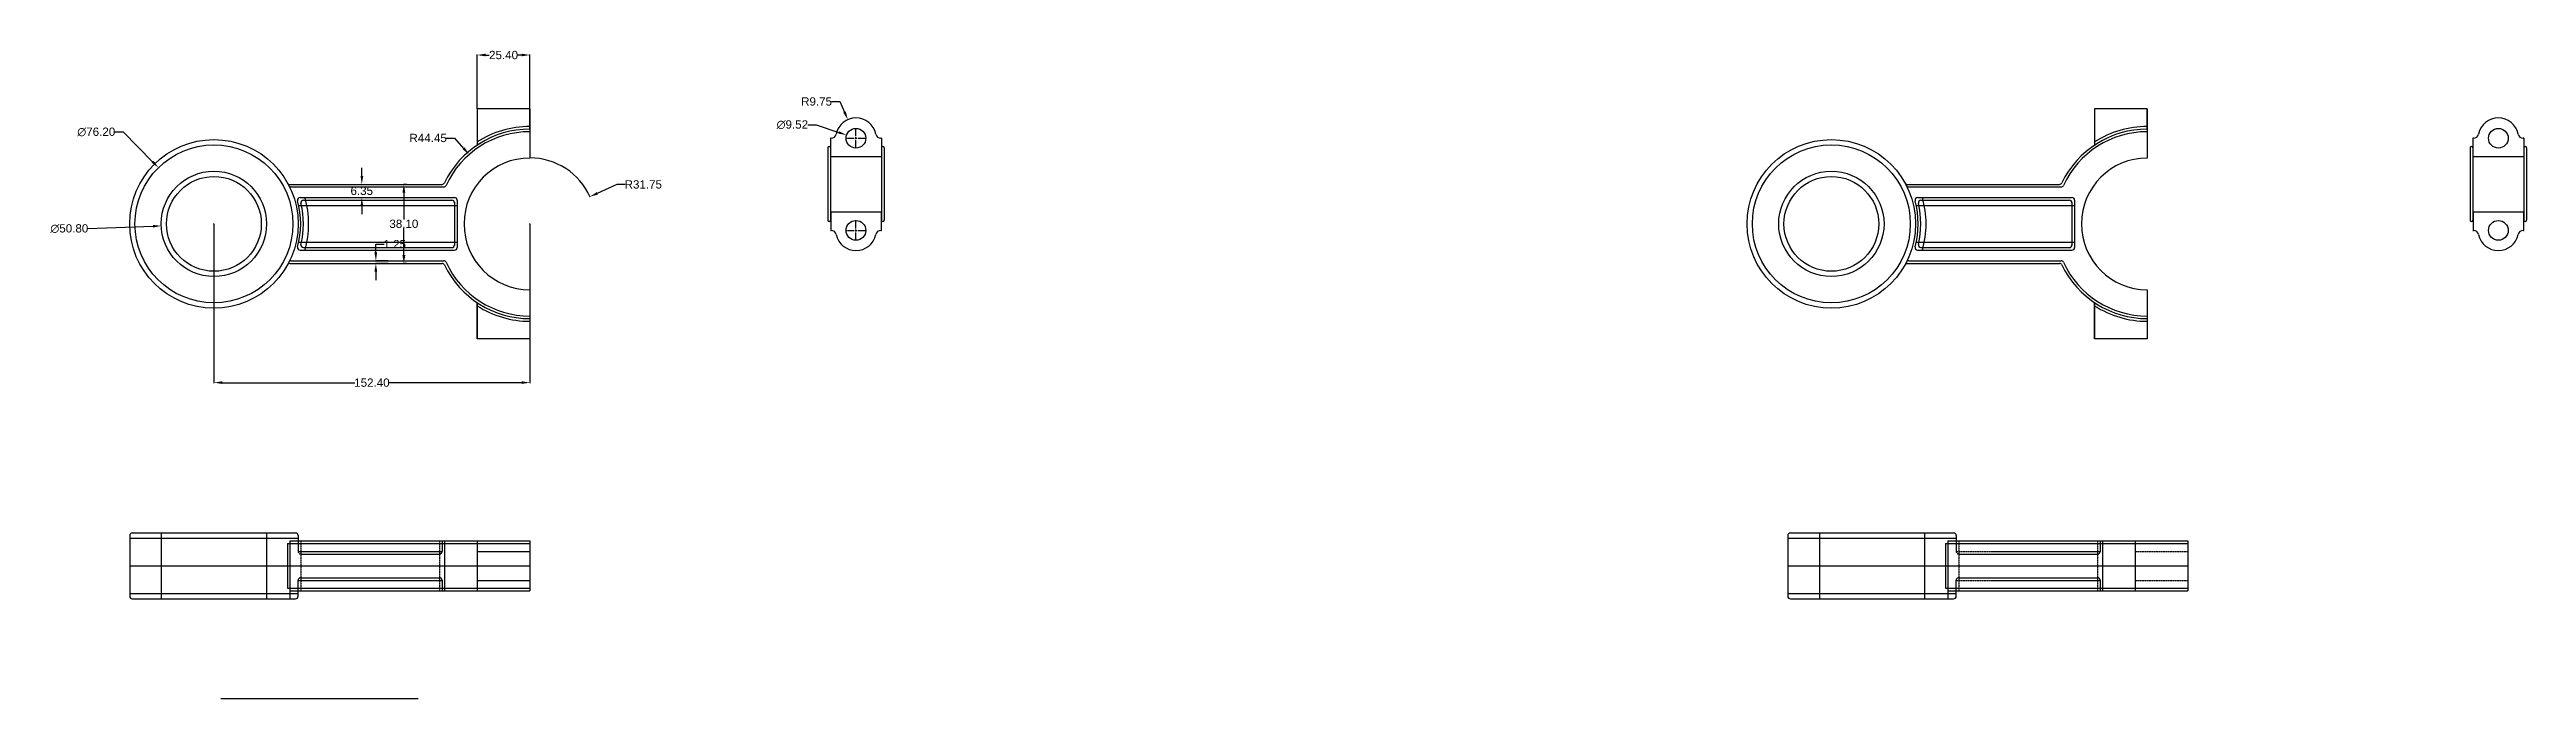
# Model space of a CAD drawing. Header units: millimetres. Extents: x 892 to 2087, y 231 to 543.
import ezdxf

# ---------------------------------------------------------------- set-up
doc = ezdxf.new("R2010")
doc.units = ezdxf.units.MM
doc.header["$MEASUREMENT"] = 0
doc.linetypes.add('CENTER2', pattern=[1.125, 0.75, -0.125, 0.125, -0.125])
doc.styles.get("Standard").update_dxf_attribs({"font": 'arial.ttf'})
doc.dimstyles.get("Standard").update_dxf_attribs({"dimtxt": 4, "dimasz": 4, "dimexe": 0.18, "dimexo": 0.0625, "dimgap": 0.09, "dimtad": 0, "dimtih": 1, "dimtoh": 1, "dimzin": 0, "dimdsep": 46, "dimtxsty": 'Standard', "dimcen": 0.09, "dimadec": 0, "dimazin": 0, "dimtfac": 1, "dimtofl": 0, "dimtmove": 0, "dimatfit": 3, "dimfxl": 1, "dimtolj": 1, "dimtzin": 0, "dimarcsym": 0})

# ---------------------------------------------------------------- blocks, each defined once
blk = doc.blocks.new('*D1')
at = {"color": 0, "lineweight": -2, "transparency": 16777216}
for p, q in [((1064.8, 478.4), (1063.2, 478.4)), ((1063.4, 474.4), (1063.4, 461.5)), ((1063.4, 444.3), (1063.4, 457.3)), ((1064.8, 440.3), (1063.2, 440.3))]:
    blk.add_line(p, q, dxfattribs=at)
at = {"color": 0, "transparency": 16777216}
for points in [[(1062.7, 474.4), (1064.1, 474.4), (1063.4, 478.4)], [(1062.7, 444.3), (1064.1, 444.3), (1063.4, 440.3)]]:
    blk.add_solid(points, dxfattribs=at)
at = {"layer": 'Defpoints', "color": 0, "transparency": 16777216}
for p in [(1064.9, 478.4), (1063.4, 440.3), (1064.9, 440.3)]:
    blk.add_point(p, dxfattribs=at)
at = {"color": 0, "transparency": 16777216, "insert": (1063.4, 459.4), "char_height": 4, "attachment_point": 5}
blk.add_mtext('\\A1;38.10', dxfattribs=at)
blk = doc.blocks.new('*D2')
at = {"color": 0, "lineweight": -2, "transparency": 16777216}
for p, q in [((1038.2, 478.4), (1043.3, 478.4)), ((1043.1, 482.4), (1043.1, 486.4)), ((1038.2, 472.1), (1043.3, 472.1)), ((1043.1, 468.1), (1043.1, 464.1))]:
    blk.add_line(p, q, dxfattribs=at)
at = {"color": 0, "transparency": 16777216}
for points in [[(1042.5, 482.4), (1043.8, 482.4), (1043.1, 478.4)], [(1042.5, 468.1), (1043.8, 468.1), (1043.1, 472.1)]]:
    blk.add_solid(points, dxfattribs=at)
at = {"layer": 'Defpoints', "color": 0, "transparency": 16777216}
for p in [(1038.1, 478.4), (1038.1, 472.1), (1043.1, 472.1)]:
    blk.add_point(p, dxfattribs=at)
at = {"color": 0, "transparency": 16777216, "insert": (1043.1, 475.3), "char_height": 4, "attachment_point": 5}
blk.add_mtext('\\A1;6.35', dxfattribs=at)
blk = doc.blocks.new('*D3')
at = {"color": 0, "lineweight": -2, "transparency": 16777216}
for p, q in [((1098.8, 514.9), (1098.8, 541)), ((1102.8, 540.8), (1104.6, 540.8)), ((1120.2, 540.8), (1118.3, 540.8)), ((1124.2, 514.9), (1124.2, 541))]:
    blk.add_line(p, q, dxfattribs=at)
at = {"color": 0, "transparency": 16777216}
for points in [[(1102.8, 541.5), (1102.8, 540.2), (1098.8, 540.8)], [(1120.2, 541.5), (1120.2, 540.2), (1124.2, 540.8)]]:
    blk.add_solid(points, dxfattribs=at)
at = {"layer": 'Defpoints', "color": 0, "transparency": 16777216}
for p in [(1124.2, 540.8), (1098.8, 514.8), (1124.2, 514.8)]:
    blk.add_point(p, dxfattribs=at)
at = {"color": 0, "transparency": 16777216, "insert": (1111.5, 540.8), "char_height": 4, "attachment_point": 5}
blk.add_mtext('\\A1;25.40', dxfattribs=at)
blk = doc.blocks.new('*D4')
at = {"color": 0, "lineweight": -2, "transparency": 16777216}
for p, q in [((971.8, 459.3), (971.8, 382.6)), ((1124.2, 459.3), (1124.2, 382.6)), ((975.8, 382.8), (1039.8, 382.8)), ((1120.2, 382.8), (1056.2, 382.8))]:
    blk.add_line(p, q, dxfattribs=at)
at = {"color": 0, "transparency": 16777216}
for points in [[(975.8, 383.5), (975.8, 382.2), (971.8, 382.8)], [(1120.2, 383.5), (1120.2, 382.2), (1124.2, 382.8)]]:
    blk.add_solid(points, dxfattribs=at)
at = {"layer": 'Defpoints', "color": 0, "transparency": 16777216}
for p in [(971.8, 459.4), (1124.2, 459.4), (1124.2, 382.8)]:
    blk.add_point(p, dxfattribs=at)
at = {"color": 0, "transparency": 16777216, "insert": (1048, 382.8), "char_height": 4, "attachment_point": 5}
blk.add_mtext('\\A1;152.40', dxfattribs=at)
blk = doc.blocks.new('*D5')
at = {"color": 0, "lineweight": -2, "transparency": 16777216}
for p, q in [((911, 457.1), (942.4, 458.3)), ((971.7, 459.4), (971.9, 459.4)), ((971.8, 459.3), (971.8, 459.5))]:
    blk.add_line(p, q, dxfattribs=at)
at = {"color": 0, "transparency": 16777216}
blk.add_solid([(942.4, 458.9), (942.4, 457.6), (946.4, 458.4)], dxfattribs=at)
at = {"layer": 'Defpoints', "color": 0, "transparency": 16777216}
for p in [(946.4, 458.4), (997.1, 460.4)]:
    blk.add_point(p, dxfattribs=at)
at = {"color": 0, "transparency": 16777216, "insert": (902, 457.1), "char_height": 4, "attachment_point": 5}
blk.add_mtext('\\A1;∅50.80', dxfattribs=at)
blk = doc.blocks.new('*D6')
at = {"color": 0, "lineweight": -2, "transparency": 16777216}
for p, q in [((924, 503.7), (928, 503.7)), ((928, 503.7), (942.2, 489.3)), ((971.7, 459.4), (971.9, 459.4)), ((971.8, 459.3), (971.8, 459.5))]:
    blk.add_line(p, q, dxfattribs=at)
at = {"color": 0, "transparency": 16777216}
blk.add_solid([(942.7, 489.8), (941.7, 488.9), (945, 486.5)], dxfattribs=at)
at = {"layer": 'Defpoints', "color": 0, "transparency": 16777216}
for p in [(945, 486.5), (998.5, 432.3)]:
    blk.add_point(p, dxfattribs=at)
at = {"color": 0, "transparency": 16777216, "insert": (915, 503.7), "char_height": 4, "attachment_point": 5}
blk.add_mtext('\\A1;∅76.20', dxfattribs=at)
blk = doc.blocks.new('*D7')
at = {"color": 0, "lineweight": -2, "transparency": 16777216}
for p, q in [((1049.9, 445.6), (1049.9, 449.6)), ((1049.9, 449.6), (1053.9, 449.6)), ((1055.8, 441.6), (1049.7, 441.6)), ((1055.8, 440.3), (1049.7, 440.3)), ((1049.9, 436.3), (1049.9, 432.3))]:
    blk.add_line(p, q, dxfattribs=at)
at = {"color": 0, "transparency": 16777216}
for points in [[(1049.2, 445.6), (1050.5, 445.6), (1049.9, 441.6)], [(1049.2, 436.3), (1050.5, 436.3), (1049.9, 440.3)]]:
    blk.add_solid(points, dxfattribs=at)
at = {"layer": 'Defpoints', "color": 0, "transparency": 16777216}
for p in [(1049.9, 441.6), (1055.9, 441.6), (1055.9, 440.3)]:
    blk.add_point(p, dxfattribs=at)
at = {"color": 0, "transparency": 16777216, "insert": (1059, 449.6), "char_height": 4, "attachment_point": 5}
blk.add_mtext('\\A1;1.25', dxfattribs=at)
blk = doc.blocks.new('*D8')
at = {"color": 0, "lineweight": -2, "transparency": 16777216}
for p, q in [((1166.1, 478.4), (1156.7, 474.1)), ((1170.1, 478.4), (1166.1, 478.4)), ((1124.1, 459.4), (1124.3, 459.4)), ((1124.2, 459.3), (1124.2, 459.5))]:
    blk.add_line(p, q, dxfattribs=at)
blk.add_arc((1124.2, 459.4), 31.8, 24.0156, 89.8872, dxfattribs=at)
at = {"color": 0, "transparency": 16777216}
blk.add_solid([(1156.5, 474.7), (1157, 473.5), (1153.1, 472.5)], dxfattribs=at)
at = {"layer": 'Defpoints', "color": 0, "transparency": 16777216}
for p in [(1153.1, 472.5), (1124.2, 459.4)]:
    blk.add_point(p, dxfattribs=at)
at = {"color": 0, "transparency": 16777216, "insert": (1178.9, 478.4), "char_height": 4, "attachment_point": 5}
blk.add_mtext('\\A1;R31.75', dxfattribs=at)
blk = doc.blocks.new('*D9')
at = {"color": 0, "lineweight": -2, "transparency": 16777216}
for p, q in [((1083.8, 500.8), (1087.8, 500.8)), ((1087.8, 500.8), (1092.2, 495.8)), ((1124.1, 459.4), (1124.3, 459.4)), ((1124.2, 459.3), (1124.2, 459.5))]:
    blk.add_line(p, q, dxfattribs=at)
at = {"color": 0, "transparency": 16777216}
blk.add_solid([(1092.7, 496.3), (1091.7, 495.4), (1094.9, 492.8)], dxfattribs=at)
at = {"layer": 'Defpoints', "color": 0, "transparency": 16777216}
for p in [(1094.9, 492.8), (1124.2, 459.4)]:
    blk.add_point(p, dxfattribs=at)
at = {"color": 0, "transparency": 16777216, "insert": (1075.1, 500.8), "char_height": 4, "attachment_point": 5}
blk.add_mtext('\\A1;R44.45', dxfattribs=at)
blk = doc.blocks.new('*U10')
at = {"color": 0, "linetype": 'CENTER2', "transparency": 16777216}
for p, q in [((-4.88, 0), (-0.952, 0)), ((0, 0.952), (0, 4.88)), ((0.952, 0), (4.88, 0)), ((0, -4.88), (0, -0.952))]:
    blk.add_line(p, q, dxfattribs=at)
at = {"color": 0, "linetype": 'Continuous', "transparency": 16777216}
for p, q in [((-0.476, 0), (0.476, 0)), ((0, -0.476), (0, 0.476))]:
    blk.add_line(p, q, dxfattribs=at)
blk = doc.blocks.new('*U11')
at = {"color": 0, "linetype": 'CENTER2', "transparency": 16777216}
for p, q in [((-4.88, 0), (-0.952, 0)), ((0, 0.952), (0, 4.88)), ((0.952, 0), (4.88, 0)), ((0, -4.88), (0, -0.952))]:
    blk.add_line(p, q, dxfattribs=at)
at = {"color": 0, "linetype": 'Continuous', "transparency": 16777216}
for p, q in [((-0.476, 0), (0.476, 0)), ((0, -0.476), (0, 0.476))]:
    blk.add_line(p, q, dxfattribs=at)
blk = doc.blocks.new('*D12')
at = {"color": 0, "linetype": 'Continuous', "lineweight": -2, "transparency": 16777216}
for p, q in [((1269.7, 518.4), (1273.7, 518.4)), ((1273.7, 518.4), (1276, 513.3)), ((1281.4, 500.7), (1281.6, 500.7)), ((1281.5, 500.6), (1281.5, 500.8))]:
    blk.add_line(p, q, dxfattribs=at)
at = {"color": 0, "linetype": 'Continuous', "transparency": 16777216}
blk.add_solid([(1276.6, 513.6), (1275.4, 513), (1277.6, 509.6)], dxfattribs=at)
at = {"layer": 'Defpoints', "color": 0, "linetype": 'Continuous', "transparency": 16777216}
for p in [(1277.6, 509.6), (1281.5, 500.7)]:
    blk.add_point(p, dxfattribs=at)
at = {"color": 0, "linetype": 'Continuous', "transparency": 16777216, "insert": (1262.5, 518.4), "char_height": 4, "attachment_point": 5}
blk.add_mtext('\\A1;R9.75', dxfattribs=at)
blk = doc.blocks.new('*D13')
at = {"color": 0, "linetype": 'Continuous', "lineweight": -2, "transparency": 16777216}
for p, q in [((1258.3, 507.2), (1262.3, 507.2)), ((1262.3, 507.2), (1273.2, 503.5)), ((1281.4, 500.7), (1281.6, 500.7)), ((1281.5, 500.6), (1281.5, 500.8))]:
    blk.add_line(p, q, dxfattribs=at)
at = {"color": 0, "linetype": 'Continuous', "transparency": 16777216}
blk.add_solid([(1273.4, 504.1), (1273, 502.9), (1277, 502.2)], dxfattribs=at)
at = {"layer": 'Defpoints', "color": 0, "linetype": 'Continuous', "transparency": 16777216}
for p in [(1277, 502.2), (1286, 499.2)]:
    blk.add_point(p, dxfattribs=at)
at = {"color": 0, "linetype": 'Continuous', "transparency": 16777216, "insert": (1250.8, 507.2), "char_height": 4, "attachment_point": 5}
blk.add_mtext('\\A1;∅9.52', dxfattribs=at)

msp = doc.modelspace()

# ---------------------------------------------------------------- linework, layer by layer
for p, q in [((1098.764, 514.84), (1098.764, 497.381)), ((1124.164, 514.84), (1098.764, 514.84)), ((1124.164, 514.84), (1124.164, 491.14)), ((1124.164, 505.09), (1124.164, 514.84)), ((1879.045, 514.84), (1879.045, 497.381)), ((1904.445, 514.84), (1879.045, 514.84)), ((1904.445, 514.84), (1904.445, 491.14)), ((1904.445, 505.09), (1904.445, 514.84)), ((1008.407, 478.44), (1081.83, 478.44)), ((1788.688, 478.44), (1862.111, 478.44)), ((1007.663, 472.09), (1007.685, 472.09)), ((1009.072, 477.19), (1082.624, 477.19)), ((1012.7, 468.28), (1089.084, 468.28)), ((1013.357, 472.09), (1087.834, 472.09)), ((1014.992, 470.82), (1086.584, 470.82)), ((1087.814, 469.792), (1087.814, 448.987)), ((1087.814, 469.792), (1087.814, 448.987)), ((1087.814, 469.792), (1087.814, 448.987)), ((1087.834, 469.57), (1087.834, 449.21)), ((1089.084, 470.84), (1089.084, 447.94)), ((1787.944, 472.09), (1787.966, 472.09)), ((1789.353, 477.19), (1862.905, 477.19)), ((1792.981, 468.28), (1869.365, 468.28)), ((1793.638, 472.09), (1868.115, 472.09)), ((1795.273, 470.82), (1866.865, 470.82)), ((1868.095, 469.792), (1868.095, 448.987)), ((1868.095, 469.792), (1868.095, 448.987)), ((1868.095, 469.792), (1868.095, 448.987)), ((1868.115, 469.57), (1868.115, 449.21)), ((1869.365, 470.84), (1869.365, 447.94)), ((1007.663, 446.69), (1007.685, 446.69)), ((1012.7, 450.5), (1089.084, 450.5)), ((1013.357, 446.69), (1087.834, 446.69)), ((1014.992, 447.96), (1086.584, 447.96)), ((1787.944, 446.69), (1787.966, 446.69)), ((1792.981, 450.5), (1869.365, 450.5)), ((1793.638, 446.69), (1868.115, 446.69)), ((1795.273, 447.96), (1866.865, 447.96)), ((1008.407, 440.34), (1081.83, 440.34)), ((1009.072, 441.59), (1082.624, 441.59)), ((1788.688, 440.34), (1862.111, 440.34)), ((1789.353, 441.59), (1862.905, 441.59)), ((1098.764, 403.94), (1098.764, 421.398)), ((1098.764, 421.398), (1098.764, 403.94)), ((1124.164, 427.64), (1124.164, 403.94)), ((1879.045, 421.398), (1879.045, 403.94)), ((1879.045, 403.94), (1879.045, 421.398)), ((1904.445, 427.64), (1904.445, 403.94)), ((1124.164, 413.69), (1124.164, 403.94)), ((1904.445, 413.69), (1904.445, 403.94)), ((1124.164, 403.94), (1098.764, 403.94)), ((1904.445, 403.94), (1879.045, 403.94)), ((931.154, 309.07), (931.154, 279.82)), ((931.154, 307.78), (1012.404, 307.78)), ((932.404, 310.32), (1011.154, 310.32)), ((1007.313, 305.255), (1124.164, 305.255)), ((1007.313, 305.255), (1007.313, 283.635)), ((1008.419, 306.505), (1008.419, 278.57)), ((1008.419, 306.505), (1124.164, 306.505)), ((1012.404, 309.07), (1012.404, 301.405)), ((1081.83, 306.505), (1081.83, 301.405)), ((1082.957, 306.505), (1082.957, 282.385)), ((1098.764, 306.505), (1098.764, 282.385)), ((1124.164, 306.505), (1124.164, 282.385)), ((1731.027, 309.07), (1731.027, 279.82)), ((1731.027, 307.78), (1812.278, 307.78)), ((1732.277, 310.32), (1811.028, 310.32)), ((1807.187, 305.255), (1807.187, 283.635)), ((1807.187, 305.255), (1924.038, 305.255)), ((1808.293, 306.505), (1808.293, 278.57)), ((1808.293, 306.505), (1924.038, 306.505)), ((1812.278, 309.07), (1812.278, 301.405)), ((1881.703, 306.505), (1881.703, 301.405)), ((1882.83, 306.505), (1882.83, 282.385)), ((1898.638, 306.505), (1898.638, 282.385)), ((1924.038, 306.505), (1924.038, 282.385)), ((931.154, 294.445), (1124.164, 294.445)), ((1081.83, 287.485), (1081.83, 282.385)), ((1731.027, 294.445), (1924.038, 294.445)), ((1881.703, 287.485), (1881.703, 282.385)), ((931.154, 281.11), (1012.404, 281.11)), ((932.404, 278.57), (1011.154, 278.57)), ((1007.313, 283.635), (1124.164, 283.635)), ((1008.419, 282.385), (1124.164, 282.385)), ((1731.027, 281.11), (1812.278, 281.11)), ((1732.277, 278.57), (1811.028, 278.57)), ((1807.187, 283.635), (1924.038, 283.635)), ((1808.293, 282.385), (1924.038, 282.385))]:
    msp.add_line(p, q)
at = {"linetype": 'Continuous'}
for p, q in [((1267.944, 496.107), (1267.944, 461.192)), ((1269.214, 500.702), (1269.48, 500.702)), ((1269.214, 500.702), (1269.214, 461.192)), ((1269.48, 500.702), (1269.214, 500.702)), ((1269.214, 496.107), (1269.214, 461.192)), ((1269.214, 491.812), (1293.794, 491.812)), ((1293.529, 500.702), (1293.794, 500.702)), ((1293.794, 500.702), (1293.529, 500.702)), ((1293.794, 500.702), (1293.794, 491.812)), ((1293.794, 496.107), (1293.794, 461.192)), ((1295.064, 496.107), (1295.064, 461.192)), ((2060.26, 496.107), (2060.26, 461.192)), ((2061.53, 500.702), (2061.795, 500.702)), ((2061.53, 500.702), (2061.53, 461.192)), ((2061.795, 500.702), (2061.53, 500.702)), ((2061.53, 496.107), (2061.53, 461.192)), ((2061.53, 491.812), (2086.11, 491.812)), ((2085.844, 500.702), (2086.11, 500.702)), ((2086.11, 500.702), (2085.844, 500.702)), ((2086.11, 500.702), (2086.11, 491.812)), ((2086.11, 496.107), (2086.11, 461.192)), ((2087.38, 496.107), (2087.38, 461.192)), ((1269.214, 465.142), (1293.794, 465.142)), ((1269.214, 456.252), (1269.48, 456.252)), ((1269.48, 456.252), (1269.48, 465.142)), ((1293.529, 456.252), (1293.794, 456.252)), ((1293.794, 456.252), (1293.794, 465.142)), ((2061.53, 465.142), (2086.11, 465.142)), ((2061.53, 456.252), (2061.795, 456.252)), ((2061.795, 456.252), (2061.795, 465.142)), ((2085.844, 456.252), (2086.11, 456.252)), ((2086.11, 456.252), (2086.11, 465.142))]:
    msp.add_line(p, q, dxfattribs=at)
at = {"linetype": 'CENTER2'}
for p, q in [((946.383, 310.32), (946.383, 278.57)), ((997.146, 310.32), (997.146, 278.57)), ((1012.404, 301.425), (1081.83, 301.425)), ((1013.654, 306.505), (1013.654, 282.385)), ((1013.654, 300.155), (1080.58, 300.155)), ((1080.58, 306.505), (1080.58, 282.385)), ((1098.764, 301.425), (1124.164, 301.425)), ((1746.256, 310.32), (1746.256, 278.57)), ((1797.019, 310.32), (1797.019, 278.57)), ((1812.278, 301.425), (1881.703, 301.425)), ((1813.528, 306.505), (1813.528, 282.385)), ((1813.528, 300.155), (1880.453, 300.155)), ((1880.453, 306.505), (1880.453, 282.385)), ((1898.638, 301.425), (1924.038, 301.425)), ((1012.404, 279.82), (1012.404, 287.485)), ((1012.404, 287.465), (1081.83, 287.465)), ((1013.654, 288.735), (1080.58, 288.735)), ((1098.764, 287.465), (1124.164, 287.465)), ((1812.278, 279.82), (1812.278, 287.485)), ((1812.278, 287.465), (1881.703, 287.465)), ((1813.528, 288.735), (1880.453, 288.735)), ((1898.638, 287.465), (1924.038, 287.465)), ((975.057, 230.507), (1070.431, 230.507))]:
    msp.add_line(p, q, dxfattribs=at)
for centre, radius in [((1281.504, 500.702), 4.76), ((2073.82, 500.702), 4.76), ((971.764, 459.39), 40.64), ((971.764, 459.39), 38.1), ((1752.045, 459.39), 40.64), ((1752.045, 459.39), 38.1), ((971.764, 459.39), 25.4), ((971.764, 459.39), 22.86), ((1752.045, 459.39), 25.4), ((1752.045, 459.39), 22.86)]:
    msp.add_circle(centre, radius)
at = {"linetype": 'Continuous'}
for centre in [(1281.504, 456.252), (2073.82, 456.252)]:
    msp.add_circle(centre, 4.76, dxfattribs=at)
for centre, radius, start, end in [((1124.164, 459.39), 45.7, 90, 154.38163), ((1124.164, 459.39), 44.45, 90, 155.364188), ((1124.164, 459.39), 46.97, 90, 122.736119), ((1904.445, 459.39), 45.7, 90, 154.38163), ((1904.445, 459.39), 44.45, 90, 155.364188), ((1904.445, 459.39), 46.97, 90, 122.736119), ((1124.164, 459.39), 31.75, 90, 270), ((1904.445, 459.39), 31.75, 90, 270), ((1008.407, 479.69), 1.25, 208.986435, 270), ((1081.83, 479.69), 1.25, 270, 334.38163), ((1788.688, 479.69), 1.25, 208.986435, 270), ((1862.111, 479.69), 1.25, 270, 334.38163), ((1009.072, 478.44), 1.25, 207.049652, 270), ((1013.357, 470.84), 1.25, 90, 195.391609), ((971.764, 459.39), 41.89, 344.608391, 15.391609), ((1014.992, 469.57), 1.25, 90, 193.251605), ((971.764, 459.39), 43.16, 346.748395, 13.251605), ((971.764, 459.39), 45.7, 343.865129, 16.134871), ((1082.624, 478.44), 1.25, 270, 335.364188), ((1086.584, 469.57), 1.25, 0, 90), ((1087.834, 470.84), 1.25, 0, 90), ((1789.353, 478.44), 1.25, 207.049652, 270), ((1793.638, 470.84), 1.25, 90, 195.391609), ((1752.045, 459.39), 41.89, 344.608391, 15.391609), ((1795.273, 469.57), 1.25, 90, 193.251605), ((1752.045, 459.39), 43.16, 346.748395, 13.251605), ((1752.045, 459.39), 45.7, 343.865129, 16.134871), ((1862.905, 478.44), 1.25, 270, 335.364188), ((1866.865, 469.57), 1.25, 0, 90), ((1868.115, 470.84), 1.25, 0, 90), ((1013.357, 447.94), 1.25, 164.608391, 270), ((1014.992, 449.21), 1.25, 166.748395, 270), ((1086.584, 449.21), 1.25, 270, 0), ((1087.834, 447.94), 1.25, 270, 0), ((1793.638, 447.94), 1.25, 164.608391, 270), ((1795.273, 449.21), 1.25, 166.748395, 270), ((1866.865, 449.21), 1.25, 270, 0), ((1868.115, 447.94), 1.25, 270, 0), ((1008.407, 439.09), 1.25, 90, 151.013565), ((1009.072, 440.34), 1.25, 90, 152.950348), ((1081.83, 439.09), 1.25, 25.61837, 90), ((1082.624, 440.34), 1.25, 24.635812, 90), ((1124.164, 459.39), 45.7, 205.61837, 270), ((1124.164, 459.39), 44.45, 204.635812, 270), ((1788.688, 439.09), 1.25, 90, 151.013565), ((1789.353, 440.34), 1.25, 90, 152.950348), ((1862.111, 439.09), 1.25, 25.61837, 90), ((1862.905, 440.34), 1.25, 24.635812, 90), ((1904.445, 459.39), 45.7, 205.61837, 270), ((1904.445, 459.39), 44.45, 204.635812, 270), ((1124.164, 459.39), 46.97, 237.263881, 270), ((1904.445, 459.39), 46.97, 237.263881, 270), ((932.404, 309.07), 1.25, 90, 180), ((1011.154, 309.07), 1.25, 0, 90), ((1732.277, 309.07), 1.25, 90, 180), ((1811.028, 309.07), 1.25, 0, 90), ((932.404, 279.82), 1.25, 180, 270), ((1011.154, 279.82), 1.25, 270, 0), ((1732.277, 279.82), 1.25, 180, 270), ((1811.028, 279.82), 1.25, 270, 0)]:
    msp.add_arc(centre, radius, start, end)
for centre, radius, start, end in [((1269.48, 503.242), 2.54, 270, 348.072601), ((1269.48, 503.242), 2.54, 270, 348.072601), ((1281.504, 500.702), 9.75, 11.927399, 168.072601), ((1281.504, 500.702), 9.75, 11.927399, 168.072601), ((1293.529, 503.242), 2.54, 191.927399, 270), ((1293.529, 503.242), 2.54, 191.927399, 270), ((2061.795, 503.242), 2.54, 270, 348.072601), ((2061.795, 503.242), 2.54, 270, 348.072601), ((2073.82, 500.702), 9.75, 11.927399, 168.072601), ((2073.82, 500.702), 9.75, 11.927399, 168.072601), ((2085.844, 503.242), 2.54, 191.927399, 270), ((2085.844, 503.242), 2.54, 191.927399, 270), ((1268.579, 496.107), 0.635, 0, 180), ((1294.429, 496.107), 0.635, 0, 180), ((2060.895, 496.107), 0.635, 0, 180), ((2086.745, 496.107), 0.635, 0, 180), ((1268.579, 461.192), 0.635, 180, 0), ((1269.48, 453.712), 2.54, 11.927399, 90), ((1281.504, 456.252), 9.75, 191.927399, 348.072601), ((1293.529, 453.712), 2.54, 90, 168.072601), ((1294.429, 461.192), 0.635, 180, 0), ((2060.895, 461.192), 0.635, 180, 0), ((2061.795, 453.712), 2.54, 11.927399, 90), ((2073.82, 456.252), 9.75, 191.927399, 348.072601), ((2085.844, 453.712), 2.54, 90, 168.072601), ((2086.745, 461.192), 0.635, 180, 0)]:
    msp.add_arc(centre, radius, start, end, dxfattribs=at)
at = {"linetype": 'CENTER2'}
for centre, start, end in [((1013.654, 301.405), 180, 270), ((1080.58, 301.405), 270, 0), ((1813.528, 301.405), 180, 270), ((1880.453, 301.405), 270, 0), ((1013.654, 287.485), 90, 180), ((1080.58, 287.485), 0, 90), ((1813.528, 287.485), 90, 180), ((1880.453, 287.485), 0, 90)]:
    msp.add_arc(centre, 1.25, start, end, dxfattribs=at)

# ---------------------------------------------------------------- block references
for name, p in [('*U10', (1281.504, 500.702)), ('*U11', (1281.504, 456.252))]:
    msp.add_blockref(name, p, dxfattribs=at)

# ---------------------------------------------------------------- dimensions: what is measured, and where the dimension line sits
for base, p1, p2, picture, middle in [((1124.164, 540.836), (1098.764, 514.84), (1124.164, 514.84), '*D3', (1111.464, 540.836)), ((1124.164, 382.825), (971.764, 459.39), (1124.164, 459.39), '*D4', (1047.964, 382.825))]:
    dim = msp.add_linear_dim(base=base, p1=p1, p2=p2, dimstyle='Standard')
    dim.commit()
    dim.dimension.update_dxf_attribs({"geometry": picture, "text_midpoint": middle})
at = {"linetype": 'Continuous'}
dim = msp.add_radius_dim(center=(1281.504, 500.702), mpoint=(1277.582, 509.628), dimstyle='Standard', dxfattribs=at)
dim.commit()
dim.dimension.update_dxf_attribs({"geometry": '*D12', "text_midpoint": (1262.516, 518.395), "dimtype": 164})
for p1, p2, picture, middle in [((998.539, 432.284), (944.99, 486.496), '*D6', (914.958, 503.73)), ((997.146, 460.361), (946.383, 458.418), '*D5', (911.02, 457.065))]:
    dim = msp.add_diameter_dim_2p(p1=p1, p2=p2, dimstyle='Standard')
    dim.commit()
    dim.dimension.update_dxf_attribs({"geometry": picture, "text_midpoint": middle, "dimtype": 163})
for mpoint, picture, middle in [((1094.874, 492.824), '*D9', (1075.081, 500.843)), ((1153.092, 472.476), '*D8', (1178.869, 478.36))]:
    dim = msp.add_radius_dim(center=(1124.164, 459.39), mpoint=mpoint, dimstyle='Standard')
    dim.commit()
    dim.dimension.update_dxf_attribs({"geometry": picture, "text_midpoint": middle, "dimtype": 164})
dim = msp.add_diameter_dim_2p(p1=(1286.016, 499.184), p2=(1276.993, 502.219), dimstyle='Standard', dxfattribs=at)
dim.commit()
dim.dimension.update_dxf_attribs({"geometry": '*D13', "text_midpoint": (1250.84, 507.168), "dimtype": 163})
for base, p1, p2, picture, middle in [((1043.127, 472.09), (1038.121, 478.44), (1038.121, 472.09), '*D2', (1043.127, 475.265)), ((1063.41, 440.34), (1064.899, 478.44), (1064.899, 440.34), '*D1', (1063.41, 459.39)), ((1049.851, 441.59), (1055.905, 440.34), (1055.905, 441.59), '*D7', (1058.963, 449.59))]:
    dim = msp.add_linear_dim(base=base, p1=p1, p2=p2, angle=90, dimstyle='Standard')
    dim.commit()
    dim.dimension.update_dxf_attribs({"geometry": picture, "text_midpoint": middle})

doc.saveas('drawing.dxf')
